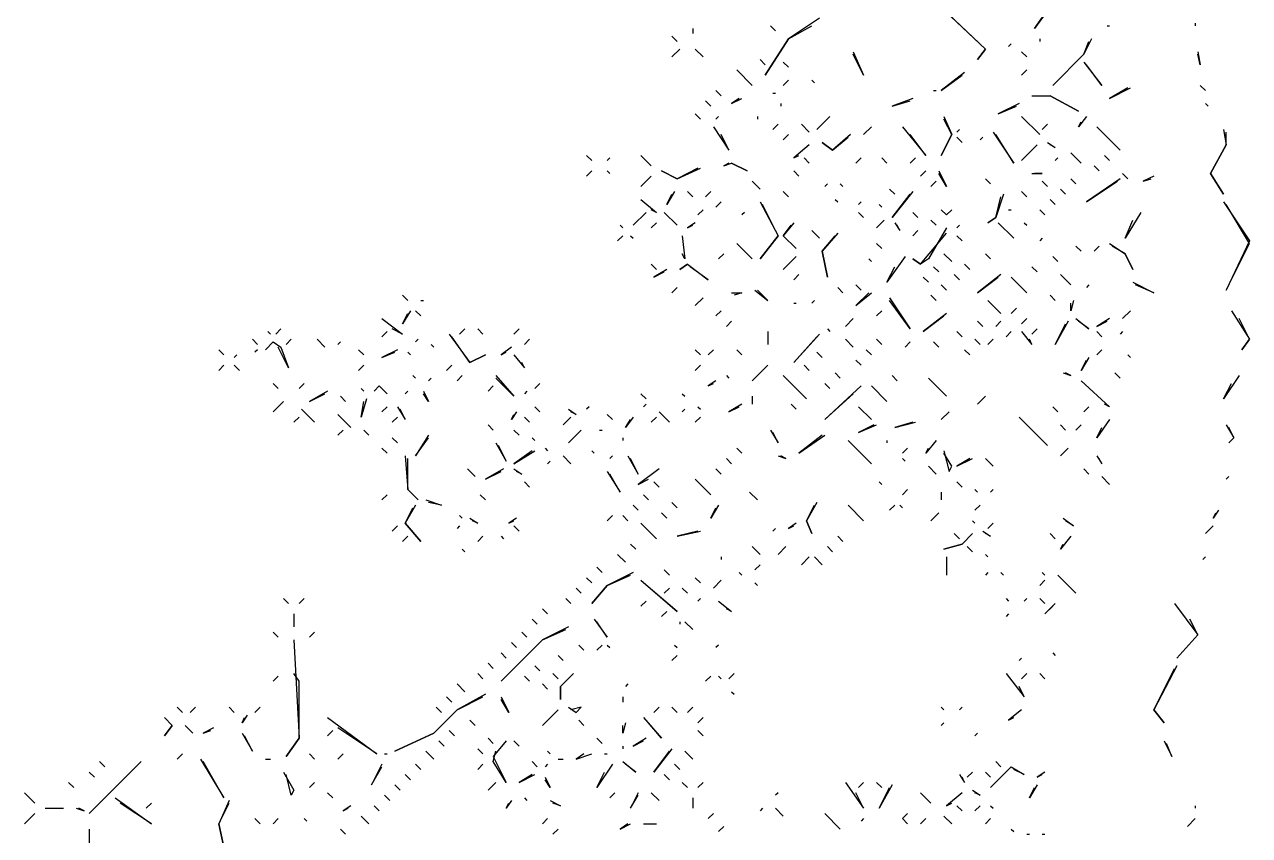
# Model space of a CAD drawing. Extents: x 1 to 2775, y -31 to 2075.
# Drawn here: x 1617.3 to 1696.2, y 776.4 to 828.6 of the extents above; entities that cross this region are included whole.
import ezdxf

# ---------------------------------------------------------------- set-up
doc = ezdxf.new("R2010")
doc.units = 0
doc.layers.add('LINEWORK', color=4, linetype='CONTINUOUS')

msp = doc.modelspace()

# ---------------------------------------------------------------- linework, layer by layer
at = {"layer": 'LINEWORK'}
for points in [[(1675.8333, 830.1667), (1679.1667, 827), (1678.6667, 826.3333), (1679.1667, 827), (1676, 830)], [(1683.6667, 830.1667), (1682.3333, 828.3333), (1683.5, 830)], [(1668.5, 829), (1666.5, 827.6667), (1665, 825.3333), (1666.5, 827.6667), (1668, 828.5)], [(1692.6667, 828.6667), (1692.6667, 828.5)], [(1659, 827.8333), (1659.3333, 827.5)], [(1660.3333, 828.3333), (1660.3333, 828)], [(1665.3333, 828.5), (1665.6667, 828.1667)], [(1687, 828.5), (1687.1667, 828.5)], [(1659.5, 827), (1659, 826.5)], [(1660.5, 827), (1661, 826.5)], [(1680.8333, 827.3333), (1680.6667, 827.1667)], [(1682.6667, 827.6667), (1682.6667, 827.5)], [(1686, 827.6667), (1685.5, 826.6667), (1683.5, 824.6667), (1685.5, 826.6667), (1685.8333, 827.5)], [(1664.6667, 826.3333), (1665, 826)], [(1670.6667, 826.8333), (1671.3333, 825.3333), (1670.6667, 826.6667)], [(1681.5, 826.8333), (1681.8333, 826.5)], [(1692.8333, 826.8333), (1693, 826), (1692.8333, 826.6667)], [(1663.1667, 825.6667), (1664.1667, 824.6667)], [(1666.1667, 826.1667), (1666.5, 825.8333)], [(1677.8333, 825.5), (1676.3333, 824.3333), (1677.6667, 825.3333)], [(1681.8333, 825.6667), (1681.5, 825.3333)], [(1685.5, 826.1667), (1686.6667, 824.6667), (1685.6667, 826)], [(1666.5, 825), (1666.1667, 824.6667)], [(1668, 825), (1668.1667, 824.8333)], [(1693, 824.6667), (1693.3333, 824.3333)], [(1661.8333, 824.3333), (1662.1667, 824)], [(1663.3333, 823.8333), (1662.8333, 823.5), (1663.5, 823.8333)], [(1665.5, 824.1667), (1665.6667, 824.1667)], [(1674.5, 823.8333), (1673.1667, 823.3333), (1674.3333, 823.6667)], [(1675.8333, 824.3333), (1676, 824.3333)], [(1682.1667, 824), (1683.3333, 824), (1685.1667, 823), (1683.3333, 824)], [(1688.3333, 824.5), (1687.1667, 823.8333), (1688.5, 824.5)], [(1661.1667, 823.6667), (1661.5, 823.3333)], [(1666, 823.5), (1666, 823.3333)], [(1681.3333, 823.5), (1680, 822.8333), (1681.1667, 823.3333)], [(1693.3333, 823.5), (1693.5, 823.3333)], [(1660.5, 822.8333), (1660.8333, 822.5)], [(1662, 822.6667), (1661.8333, 822.5)], [(1664.5, 822.6667), (1664.5, 822.5)], [(1669.1667, 822.6667), (1668.3333, 821.8333)], [(1676.5, 822.6667), (1677, 821.5), (1676.3333, 820.1667), (1677, 821.5), (1676.5, 822.5)], [(1681.5, 822.6667), (1682.6667, 821.5)], [(1685.6667, 822.6667), (1685.1667, 822), (1685.3333, 822.3333)], [(1661.6667, 822), (1662.6667, 820.5), (1662.1667, 821.5)], [(1665.8333, 822.1667), (1665.5, 821.8333)], [(1666.5, 821.5), (1666.1667, 821.1667)], [(1667.3333, 822.1667), (1667.8333, 821.6667)], [(1670.5, 821.5), (1669.3333, 820.5), (1668.6667, 821), (1669.3333, 820.5), (1670.3333, 821.3333)], [(1671.8333, 822), (1671.3333, 821.5)], [(1673.8333, 822), (1675.3333, 820.1667), (1674.3333, 821.5)], [(1677.5, 821.8333), (1677.3333, 821.6667)], [(1679.6667, 821.6667), (1681, 819.6667), (1679.8333, 821.5)], [(1683.1667, 822.1667), (1682.8333, 821.8333)], [(1686.3333, 822), (1687.8333, 820.5)], [(1694.5, 821.8333), (1694.6667, 820.8333), (1693.6667, 819), (1694.5, 817.6667), (1693.6667, 819), (1694.6667, 820.8333), (1694.6667, 821.6667)], [(1667.8333, 820.8333), (1666.8333, 820), (1667.1667, 820.1667)], [(1677.3333, 821.3333), (1677.6667, 821)], [(1679, 821.3333), (1678.8333, 821.1667)], [(1682.5, 820.8333), (1681.5, 819.8333)], [(1683.1667, 821), (1683.6667, 820.6667), (1683.3333, 820.8333)], [(1653.5, 820.1667), (1653.8333, 819.8333)], [(1655, 820), (1654.8333, 819.8333)], [(1657, 820.1667), (1657.6667, 819.5)], [(1667.5, 820), (1667.8333, 819.6667)], [(1671.1667, 820), (1670.8333, 819.6667)], [(1672.5, 820), (1672.8333, 819.6667)], [(1674.6667, 820), (1674.3333, 819.6667)], [(1683.8333, 820), (1683.6667, 819.8333)], [(1684.6667, 820.3333), (1685.3333, 819.6667)], [(1686.8333, 820.1667), (1687.1667, 819.8333)], [(1653.8333, 819.1667), (1653.5, 818.8333)], [(1654.8333, 819.1667), (1655, 819)], [(1660.6667, 819.3333), (1659.3333, 818.6667), (1658.3333, 819.1667), (1659.3333, 818.6667), (1660.8333, 819.3333)], [(1662.6667, 819.6667), (1662.3333, 819.5), (1662.8333, 819.6667), (1663.8333, 819.1667), (1662.8333, 819.6667)], [(1666.8333, 819.1667), (1667.1667, 818.8333)], [(1675.3333, 819.1667), (1675, 818.8333)], [(1676.1667, 819.1667), (1676.6667, 818.1667), (1676.1667, 819)], [(1686.1667, 819.5), (1686.5, 819.1667)], [(1657.6667, 818.8333), (1657, 818.1667)], [(1664.1667, 818.5), (1664.6667, 818)], [(1669, 818.3333), (1668.8333, 818.1667)], [(1669.8333, 818.3333), (1670, 818.1667)], [(1676, 818.5), (1675.6667, 818.1667)], [(1679.1667, 818.6667), (1679.5, 818.3333)], [(1682.1667, 819), (1682.8333, 819), (1682.3333, 819)], [(1682.8333, 818.5), (1683.1667, 818.1667)], [(1684.6667, 818.6667), (1685, 818.3333)], [(1687.8333, 818.6667), (1685.6667, 817.1667), (1687.6667, 818.5)], [(1688, 819), (1688.3333, 818.6667)], [(1690, 818.8333), (1689.3333, 818.5), (1689.8333, 818.6667)], [(1659.1667, 817.8333), (1658.6667, 817), (1659, 817.6667)], [(1660, 817.8333), (1660.3333, 817.5)], [(1661.5, 817.8333), (1661.1667, 817.5)], [(1666.1667, 817.8333), (1666.5, 817.5)], [(1673, 818), (1673.3333, 817.6667)], [(1674.5, 817.8333), (1673.1667, 816.1667), (1674.3333, 817.6667)], [(1680.3333, 817.6667), (1679.8333, 816.1667), (1679.3333, 815.8333), (1679.8333, 816.1667), (1680.1667, 817.5)], [(1681.5, 817.8333), (1681.8333, 817.5)], [(1684, 818), (1684.3333, 817.6667)], [(1657, 817.3333), (1658, 816.5), (1657.6667, 816.6667)], [(1662.1667, 817.1667), (1661.8333, 816.8333)], [(1664.6667, 817.1667), (1665.8333, 815), (1664.6667, 813.5), (1665.8333, 815), (1664.8333, 817)], [(1669.5, 817.3333), (1669.6667, 817.1667)], [(1671.1667, 817.1667), (1671, 817)], [(1672.3333, 817), (1672.5, 816.8333)], [(1683.3333, 817.3333), (1683.6667, 817)], [(1694.5, 817.1667), (1696.1667, 814.6667), (1694.6667, 811.5), (1696.1667, 814.5), (1694.6667, 817)], [(1657.3333, 816.5), (1656.5, 815.6667)], [(1658.5, 816.5), (1659.3333, 815.6667)], [(1661, 816.6667), (1660.6667, 816.3333)], [(1663.6667, 816.5), (1663.5, 816.3333)], [(1671, 816.5), (1671.3333, 816.1667)], [(1672.6667, 816), (1672.1667, 815.5)], [(1674.5, 816.5), (1674.8333, 816.1667)], [(1675.6667, 816), (1676, 815.6667)], [(1676.3333, 816.6667), (1676.6667, 816.3333), (1677, 816.6667), (1676.6667, 816.3333)], [(1680.6667, 816.6667), (1680.8333, 816.6667)], [(1682.6667, 816.6667), (1683, 816.3333)], [(1689.1667, 816.5), (1688.1667, 814.8333), (1688.6667, 816)], [(1655.6667, 815.6667), (1655.8333, 815.5)], [(1658, 815.8333), (1657.6667, 815.5)], [(1660.5, 815.8333), (1660, 815.5), (1660.3333, 815.6667)], [(1666.8333, 815.8333), (1666.1667, 815), (1667, 814.1667), (1666.1667, 815), (1666.6667, 815.6667)], [(1668, 815.3333), (1668.5, 814.8333)], [(1669.6667, 815.1667), (1668.6667, 814), (1669, 812.3333), (1668.6667, 814), (1669.5, 815)], [(1673.3333, 815.8333), (1673.6667, 815.3333), (1673.5, 815.6667)], [(1676.6667, 815.5), (1675.5, 813.5), (1675, 813.1667), (1674.5, 813.5), (1675, 813.1667), (1676.6667, 815.1667)], [(1674.8333, 815.3333), (1674.5, 815)], [(1677.5, 815.6667), (1677.3333, 815.5)], [(1680, 815.8333), (1681, 814.8333)], [(1681.6667, 815.8333), (1681.8333, 815.6667)], [(1655.8333, 815), (1655.5, 814.6667)], [(1656.3333, 815), (1656.5, 814.8333)], [(1659.6667, 815), (1659.8333, 813.5), (1659.6667, 813.8333)], [(1663.1667, 814.5), (1664.1667, 813.5)], [(1672.1667, 814.5), (1672.5, 814.1667)], [(1677.3333, 815), (1677.6667, 814.6667)], [(1682.8333, 814.8333), (1682.6667, 814.6667)], [(1687.1667, 814.5), (1688.1667, 813.8333), (1688.6667, 812.8333), (1688.1667, 813.8333), (1687.3333, 814.3333)], [(1662.3333, 813.8333), (1662, 813.5)], [(1667, 813.6667), (1666.1667, 812.8333)], [(1674, 813.6667), (1672.8333, 812), (1673.3333, 813)], [(1676.5, 813.8333), (1677, 813.3333)], [(1679.1667, 813.8333), (1679.5, 813.5)], [(1683.5, 813.6667), (1683.8333, 813.3333)], [(1685, 814.3333), (1685.3333, 814)], [(1686.5, 814.3333), (1686.1667, 814)], [(1657.6667, 813.1667), (1658, 812.8333)], [(1658.6667, 812.8333), (1657.8333, 812.3333), (1658.5, 812.6667)], [(1660, 813.1667), (1659.5, 812.8333), (1660, 813.1667), (1661.3333, 812.1667), (1660.1667, 813)], [(1671.6667, 813.5), (1671.8333, 813.3333)], [(1675.8333, 813), (1676.1667, 812.6667)], [(1677.8333, 813.1667), (1678.1667, 812.8333)], [(1682.1667, 813), (1682.5, 812.6667)], [(1667.1667, 812.5), (1666.8333, 812.1667)], [(1675.1667, 812.3333), (1675.5, 812)], [(1677.1667, 812.5), (1677.5, 812.1667)], [(1680.1667, 812.5), (1678.6667, 811.3333), (1680, 812.3333)], [(1680.8333, 812.3333), (1681.8333, 811.3333)], [(1684, 812.5), (1684.6667, 811.8333)], [(1688.6667, 812), (1690, 811.3333), (1688.8333, 811.8333)], [(1659.3333, 811.6667), (1659, 811.3333)], [(1662.8333, 811.3333), (1663.5, 811.3333), (1663, 811.1667)], [(1664.3333, 811.5), (1665.1667, 810.8333), (1664.5, 811.5)], [(1669.6667, 811.6667), (1670, 811.3333)], [(1670.8333, 811.8333), (1671.1667, 811.5)], [(1671.6667, 811.3333), (1670.8333, 810.5), (1671.8333, 811.3333)], [(1676.3333, 811.8333), (1676.6667, 811.5)], [(1685.8333, 811.8333), (1685.6667, 811.6667)], [(1641.6667, 811.1667), (1642, 810.8333)], [(1642.8333, 810.8333), (1643, 810.8333)], [(1661, 811), (1660.5, 810.5)], [(1666.8333, 810.6667), (1667, 810.6667)], [(1668.1667, 810.8333), (1668, 810.6667)], [(1673, 811), (1674.3333, 809), (1673, 810.8333)], [(1675.6667, 811.1667), (1676, 810.8333)], [(1679.3333, 810.8333), (1680.1667, 810)], [(1683.3333, 811.1667), (1683.6667, 810.8333)], [(1684.8333, 810.8333), (1684.6667, 810.1667), (1684.6667, 810.6667)], [(1640.3333, 809.6667), (1641.6667, 808.6667), (1641, 809)], [(1642.1667, 810.1667), (1641.6667, 809.3333), (1642, 810)], [(1642.5, 810.1667), (1642.8333, 809.8333)], [(1662.1667, 810.1667), (1661.8333, 809.8333)], [(1670.6667, 809.6667), (1670.1667, 809.1667)], [(1672.5, 810.1667), (1672.1667, 809.8333)], [(1676.6667, 810), (1675.1667, 808.8333), (1676.5, 809.8333)], [(1681.1667, 810.3333), (1680.8333, 810)], [(1681.8333, 809.6667), (1681.5, 809.3333)], [(1685, 809.6667), (1685.8333, 809), (1685.1667, 809.5)], [(1687.1667, 809.6667), (1686.3333, 809.1667), (1687, 809.5)], [(1688.5, 810.1667), (1688, 809.6667)], [(1695, 810.1667), (1696.1667, 808.3333), (1695.6667, 807.6667), (1696.1667, 808.3333), (1695.5, 809.6667)], [(1633, 808.8333), (1633.1667, 808.6667)], [(1633.8333, 809), (1633.5, 808.6667)], [(1640.6667, 808.8333), (1640.3333, 808.5)], [(1645.6667, 809), (1645.3333, 808.6667)], [(1646.5, 809), (1646.8333, 808.6667)], [(1649.1667, 809), (1648.8333, 808.6667)], [(1662.8333, 809.5), (1662.5, 809.1667)], [(1665.1667, 808.8333), (1665.1667, 808)], [(1669, 809), (1669.1667, 808.8333)], [(1677.3333, 808.8333), (1677.6667, 808.5)], [(1678.6667, 809.5), (1679, 809.1667)], [(1680.1667, 809.5), (1679.8333, 809.1667)], [(1680.8333, 808.8333), (1680.5, 808.5)], [(1681.5, 808.8333), (1682.1667, 808), (1682, 808.3333)], [(1682.5, 809), (1682.1667, 808.6667)], [(1684.5, 809.5), (1683.6667, 808), (1684.3333, 809.3333)], [(1686.3333, 808.8333), (1686.6667, 808.5)], [(1688, 808.8333), (1687.8333, 808.6667)], [(1632, 808.3333), (1632.3333, 808)], [(1633.3333, 808.1667), (1632.8333, 807.6667), (1633.3333, 808.1667), (1633.8333, 807.8333), (1634.3333, 806.5), (1633.6667, 807.8333)], [(1634.5, 808.3333), (1634.1667, 808)], [(1636.1667, 808.3333), (1636.6667, 807.8333)], [(1637.6667, 808.1667), (1637.5, 808)], [(1642.6667, 808.3333), (1642.5, 808.1667)], [(1644.6667, 808.6667), (1646, 806.8333), (1647, 807.3333), (1646, 806.8333), (1644.8333, 808.5)], [(1649.8333, 808.3333), (1649.5, 808)], [(1668.5, 808.6667), (1666.8333, 806.8333), (1668.3333, 808.5)], [(1670.1667, 808.3333), (1670.6667, 807.8333)], [(1672.1667, 808.3333), (1672.5, 808)], [(1674.3333, 808.1667), (1674, 807.8333)], [(1675.8333, 808.1667), (1676.1667, 807.8333)], [(1678.5, 808.3333), (1678.8333, 808)], [(1679.6667, 808.3333), (1679.3333, 808)], [(1629.8333, 807.6667), (1630.1667, 807.3333)], [(1631, 807.3333), (1630.8333, 807.1667)], [(1632.3333, 807.6667), (1632.1667, 807.5)], [(1638.8333, 807.6667), (1639.1667, 807.3333)], [(1641.3333, 807.6667), (1640.3333, 807.1667), (1641.1667, 807.5)], [(1642, 807.5), (1642.1667, 807.3333)], [(1643.5, 808), (1643.6667, 807.8333)], [(1648.6667, 807.8333), (1648, 807.3333), (1648.3333, 807.5)], [(1648.8333, 807.3333), (1649.5, 806.5), (1649.3333, 806.8333)], [(1660.5, 807.6667), (1660.8333, 807.3333)], [(1661.6667, 807.6667), (1661.3333, 807.3333)], [(1663.1667, 807.6667), (1663.5, 807.3333)], [(1668.3333, 807.5), (1668.6667, 807.1667)], [(1671.5, 807.6667), (1671.8333, 807.3333)], [(1677.8333, 807.6667), (1678.1667, 807.3333)], [(1686.6667, 807.6667), (1686.3333, 807.3333)], [(1688.3333, 807.3333), (1688.5, 807.1667)], [(1630.1667, 806.6667), (1629.8333, 806.3333)], [(1630.8333, 806.6667), (1631.1667, 806.3333)], [(1639.1667, 806.6667), (1638.8333, 806.3333)], [(1644.8333, 806.6667), (1644.5, 806.3333)], [(1660.8333, 806.6667), (1660.5, 806.3333)], [(1665.1667, 806.6667), (1664.1667, 805.6667)], [(1667.5, 806.6667), (1667.8333, 806.3333)], [(1670.8333, 807), (1671.1667, 806.6667)], [(1685.8333, 807.1667), (1685.3333, 806.3333), (1685.6667, 807)], [(1642.3333, 806), (1642.5, 805.8333)], [(1643.5, 805.8333), (1643.3333, 805.6667)], [(1645.5, 806), (1645.1667, 805.6667)], [(1647.6667, 806), (1648.8333, 804.6667), (1647.6667, 805.8333)], [(1662.5, 806), (1662.6667, 805.8333)], [(1666.1667, 806), (1667.6667, 804.5)], [(1669.5, 806.1667), (1669.8333, 805.8333)], [(1673.1667, 806), (1673.5, 805.6667)], [(1675.5, 805.8333), (1676.6667, 804.6667)], [(1684.1667, 806.1667), (1684.6667, 806), (1684.3333, 806.1667)], [(1687.5, 806.1667), (1687.8333, 805.8333)], [(1695.5, 806), (1694.5, 804.5), (1695, 805.5)], [(1633.3333, 805.5), (1633.6667, 805.1667)], [(1635.3333, 805.5), (1635, 805.1667)], [(1636.8333, 805), (1635.6667, 804.3333), (1636.6667, 804.8333)], [(1639, 805.1667), (1639.1667, 805)], [(1640.1667, 805.3333), (1639.8333, 805), (1640.1667, 805.3333), (1640.6667, 804.8333)], [(1642, 805), (1641.8333, 804.8333)], [(1643, 805), (1643.3333, 804.3333), (1643, 804.8333)], [(1647.5, 805.3333), (1647.1667, 805)], [(1649.6667, 805), (1649.5, 804.8333)], [(1650.5, 805.5), (1650.1667, 805.1667)], [(1661.8333, 805.6667), (1661.3333, 805.3333), (1661.6667, 805.5)], [(1668.8333, 805.5), (1669.1667, 805.1667)], [(1671.1667, 805.3333), (1668.8333, 803.1667), (1670.6667, 804.8333)], [(1671.8333, 805.3333), (1672.8333, 804.3333)], [(1685.3333, 805.6667), (1687.1667, 804), (1686.8333, 804.1667)], [(1634, 804.3333), (1633.3333, 803.6667)], [(1637.6667, 804.6667), (1638, 804.3333)], [(1639.3333, 804.5), (1639, 803.3333), (1639.1667, 804.3333)], [(1657, 804.8333), (1657.3333, 804.5)], [(1657.3333, 804.1667), (1657.1667, 804)], [(1659.6667, 804.8333), (1659.8333, 804.6667)], [(1663.5, 804.1667), (1662.6667, 803.6667), (1663.3333, 804)], [(1664.1667, 804.6667), (1664.1667, 804.1667)], [(1666.6667, 804.1667), (1667, 803.8333)], [(1679.1667, 804.6667), (1678.6667, 804.1667)], [(1635, 803.3333), (1634.6667, 803)], [(1635.1667, 803.8333), (1636, 803)], [(1637.5, 803.5), (1638.3333, 802.6667)], [(1640.6667, 804), (1640.3333, 803.6667)], [(1641.3333, 803.3333), (1641, 803)], [(1641.3333, 804), (1641.8333, 803.1667), (1641.5, 803.8333)], [(1649, 803.6667), (1648.6667, 803.1667), (1648.8333, 803.5)], [(1649.5, 803.3333), (1649.8333, 803)], [(1650.1667, 804), (1650.5, 803.6667)], [(1652.5, 803.3333), (1652, 802.8333)], [(1652.3333, 803.8333), (1652.8333, 803.5), (1652.5, 803.6667)], [(1653.6667, 804), (1653.5, 803.8333)], [(1654.8333, 803.5), (1655.1667, 803.1667)], [(1656.5, 803.3333), (1656, 802.6667), (1656.3333, 803.1667)], [(1658, 803.3333), (1657.6667, 803)], [(1658.1667, 803.6667), (1658.8333, 803)], [(1659.8333, 803.8333), (1659.6667, 803.6667)], [(1660.8333, 803.3333), (1660.5, 803)], [(1660.6667, 804), (1660.8333, 803.8333)], [(1671, 804), (1671.8333, 803.1667)], [(1676.8333, 803.6667), (1676.3333, 803.1667)], [(1681.3333, 803.3333), (1683.1667, 801.5)], [(1683.5, 804), (1683.8333, 803.6667)], [(1685.8333, 804), (1685.5, 803.6667)], [(1647.1667, 802.8333), (1647.5, 802.5)], [(1672, 802.8333), (1671, 802.3333), (1672.1667, 802.8333)], [(1674.5, 803), (1673.3333, 802.6667), (1674.6667, 803)], [(1684, 802.8333), (1684.3333, 802.5)], [(1685.3333, 802.8333), (1685, 802.5)], [(1687.1667, 803.1667), (1686.3333, 802), (1686.6667, 802.6667)], [(1694.6667, 802.8333), (1695.1667, 802), (1694.8333, 801.6667), (1695.1667, 802), (1694.8333, 802.6667)], [(1637.8333, 802.5), (1637.5, 802.1667)], [(1639.1667, 802.5), (1639.5, 802.1667)], [(1641, 802), (1641.3333, 801.6667)], [(1643.3333, 802.1667), (1642.5, 800.8333), (1643.3333, 802)], [(1648.8333, 802.5), (1649.1667, 802.1667)], [(1650, 802), (1650.1667, 801.8333)], [(1653.1667, 802.5), (1652.3333, 801.6667)], [(1654.3333, 802.5), (1654.5, 802.5)], [(1655.8333, 802), (1655.8333, 801.8333)], [(1665.3333, 802.5), (1665.8333, 801.6667), (1665.5, 802.3333)], [(1668.6667, 802.1667), (1667.1667, 801), (1668.8333, 802.1667)], [(1670.3333, 801.8333), (1671.8333, 800.3333)], [(1672.8333, 801.8333), (1672.8333, 801.6667)], [(1676, 801.8333), (1675.3333, 801), (1675.5, 801.3333)], [(1640.3333, 801.3333), (1640.6667, 801)], [(1647.6667, 801.6667), (1648.3333, 800.5), (1647.8333, 801.5)], [(1650, 801.1667), (1648.8333, 800.3333), (1650.1667, 801.1667)], [(1650.8333, 801.3333), (1651, 801.1667)], [(1653.8333, 801.1667), (1654, 801)], [(1663.1667, 801.3333), (1663.5, 801)], [(1674.1667, 801.3333), (1673.8333, 801)], [(1676.5, 801.1667), (1676.8333, 799.8333), (1677, 800.1667), (1676.5, 801)], [(1684.5, 801.3333), (1684, 800.8333)], [(1641.8333, 800.8333), (1642, 798.6667), (1642.6667, 798), (1642, 798.6667), (1642, 800.6667)], [(1651.1667, 800.5), (1651, 800.3333)], [(1652, 800.8333), (1652.5, 800.3333)], [(1655.1667, 800.8333), (1655, 800.6667)], [(1656.1667, 800.8333), (1656.8333, 799.6667), (1656.3333, 800.6667)], [(1662.5, 800.6667), (1662.8333, 800.3333)], [(1665.8333, 800.8333), (1666.3333, 800.6667), (1666, 800.8333)], [(1673.8333, 800.6667), (1674, 800.5)], [(1675.5, 800.1667), (1676, 799.6667)], [(1678.1667, 800.6667), (1677.3333, 800.1667), (1678.3333, 800.6667)], [(1679.1667, 800.6667), (1679.6667, 800.1667)], [(1686.3333, 800.8333), (1686.6667, 800.3333), (1686.5, 800.6667)], [(1645.8333, 800), (1646.3333, 799.5)], [(1648.1667, 800), (1647, 799.3333), (1648, 799.8333)], [(1648.8333, 800), (1649.3333, 799.6667), (1649, 799.8333)], [(1654.8333, 799.8333), (1655.6667, 798.5), (1655, 799.6667)], [(1658.1667, 800), (1656.8333, 799), (1657.5, 799.3333)], [(1661.8333, 800), (1662.1667, 799.6667)], [(1685.5, 800), (1685.8333, 799.6667)], [(1686.6667, 799.5), (1687.1667, 799)], [(1694.8333, 799.5), (1694.6667, 799.3333)], [(1649.5, 799.1667), (1649.8333, 798.8333)], [(1657.8333, 799.1667), (1658.1667, 798.8333)], [(1660.5, 799.3333), (1661.5, 798.3333)], [(1672.3333, 799.1667), (1672.5, 799)], [(1674.1667, 798.6667), (1673.8333, 798.3333)], [(1677.3333, 799.1667), (1677.6667, 798.8333)], [(1678.5, 798.6667), (1678.6667, 798.5)], [(1679.6667, 798.6667), (1679.5, 798.5)], [(1640.6667, 798.3333), (1640.3333, 798)], [(1643.1667, 798), (1644.1667, 797.6667), (1643.3333, 797.8333)], [(1646.6667, 798.3333), (1647, 798)], [(1657.1667, 798.3333), (1657.5, 798)], [(1659, 797.8333), (1659.3333, 797.5)], [(1664, 798.5), (1664.5, 798)], [(1668.3333, 797.8333), (1667.6667, 796.6667), (1668, 795.8333), (1667.6667, 796.6667), (1668.1667, 797.6667)], [(1676.3333, 798.5), (1676.3333, 798)], [(1642.5, 797.6667), (1641.8333, 796.5), (1642.8333, 795.3333), (1641.8333, 796.5), (1642.3333, 797.5)], [(1656.5, 797.6667), (1656.8333, 797.3333)], [(1658.3333, 797.1667), (1658.6667, 796.8333)], [(1662, 797.6667), (1661.5, 796.8333), (1661.8333, 797.5)], [(1670.3333, 797.6667), (1671.3333, 796.6667)], [(1673.3333, 797.6667), (1673, 797.3333)], [(1673.6667, 797.6667), (1673.8333, 797.5)], [(1676.1667, 797.1667), (1675.6667, 796.6667)], [(1678.8333, 797.6667), (1678.5, 797.3333)], [(1694.1667, 797.3333), (1693.8333, 796.8333), (1694, 797.1667)], [(1641.3333, 796.3333), (1641, 796)], [(1645.3333, 796.3333), (1645.1667, 796.1667)], [(1645.3333, 797), (1645.5, 796.8333)], [(1646, 796.8333), (1646.5, 796.5), (1646.1667, 796.6667)], [(1649, 796.8333), (1648.5, 796.5), (1648.8333, 796.6667)], [(1648.8333, 796.3333), (1649.1667, 796)], [(1655.1667, 797), (1654.8333, 796.6667)], [(1655.8333, 797), (1656.1667, 796.6667)], [(1657, 796.5), (1658, 795.5)], [(1667, 796.5), (1666.5, 796.1667), (1666.8333, 796.3333)], [(1678.3333, 796.6667), (1678.5, 796.5)], [(1679.6667, 796.5), (1679.3333, 796.1667)], [(1684.1667, 796.8333), (1684.8333, 796.3333), (1684.3333, 796.6667)], [(1693.8333, 796.3333), (1693.3333, 795.8333)], [(1642, 795.6667), (1641.6667, 795.3333)], [(1646.8333, 795.6667), (1646.5, 795.3333)], [(1648, 795.6667), (1648.1667, 795.5)], [(1660.6667, 796), (1659.3333, 795.6667), (1660.8333, 796)], [(1665.6667, 796.1667), (1665.5, 796)], [(1669.6667, 795.6667), (1670, 795.3333)], [(1678.3333, 795.8333), (1677.6667, 795.1667), (1676.5, 794.8333), (1677.6667, 795.1667)], [(1677.1667, 795.8333), (1677.5, 795.5)], [(1679, 796), (1679.5, 795.6667), (1679.1667, 795.8333)], [(1683.3333, 795.8333), (1683.6667, 795.5)], [(1684.6667, 795.6667), (1684, 794.8333), (1684.1667, 795.1667)], [(1645.5, 794.8333), (1645.6667, 794.6667)], [(1656.3333, 795.1667), (1656.6667, 794.8333)], [(1664.1667, 795), (1664.6667, 794.5)], [(1666.3333, 795), (1665.8333, 794.5)], [(1669, 795), (1669.3333, 794.6667)], [(1678, 795), (1678.3333, 794.6667)], [(1655.5, 794.5), (1656, 794)], [(1662.1667, 794.3333), (1662.1667, 794.1667)], [(1667.8333, 794.3333), (1667.3333, 793.8333)], [(1668.1667, 794.3333), (1668.6667, 793.8333)], [(1676.6667, 794.3333), (1676.6667, 793.1667)], [(1679.1667, 794.5), (1679.3333, 794.3333)], [(1693.3333, 794.3333), (1693.1667, 794.1667)], [(1656.5, 793.3333), (1654.8333, 792.5), (1653.8333, 791.3333), (1654.8333, 792.5), (1656.3333, 793.1667)], [(1654.1667, 793.6667), (1654.5, 793.3333)], [(1658.5, 793.5), (1658.8333, 793.1667)], [(1663.3333, 793.3333), (1663.5, 793.1667)], [(1664.6667, 793.8333), (1664.3333, 793.5)], [(1679.3333, 793.3333), (1679.1667, 793.1667)], [(1680.1667, 793.3333), (1680.3333, 793.1667)], [(1682.8333, 793.3333), (1683, 793.1667)], [(1683.8333, 793.1667), (1685, 792)], [(1652.8333, 792.3333), (1653.1667, 792)], [(1653.5, 793), (1653.8333, 792.6667)], [(1657, 792.8333), (1659.3333, 790.8333), (1657.1667, 792.6667)], [(1658.8333, 792.3333), (1658.5, 792)], [(1659.6667, 792.3333), (1660, 792)], [(1660.5, 793), (1660.8333, 792.6667)], [(1662.1667, 792.8333), (1661.6667, 792.3333)], [(1664.3333, 792.6667), (1664.5, 792.5)], [(1683, 792.8333), (1682.6667, 792.5)], [(1634, 791.6667), (1634.3333, 791.3333)], [(1635.3333, 791.6667), (1635, 791.3333)], [(1652.1667, 791.6667), (1652.5, 791.3333)], [(1657.3333, 791.5), (1657, 791.1667)], [(1660.8333, 791.6667), (1660.6667, 791.5)], [(1662, 791.5), (1662.8333, 790.8333), (1662.5, 791)], [(1680.5, 791.6667), (1680.6667, 791.5)], [(1681.8333, 791.6667), (1681.6667, 791.5)], [(1682.6667, 791.6667), (1683, 791.3333)], [(1650.6667, 791), (1651, 790.6667)], [(1658.6667, 790.8333), (1658.3333, 790.5)], [(1683.6667, 791.3333), (1683, 790.6667), (1683.5, 791.1667)], [(1691.3333, 791.3333), (1692.8333, 789.3333), (1691.5, 787.8333), (1692.8333, 789.3333), (1692.3333, 790.3333)], [(1634.6667, 790.6667), (1634.6667, 789.8333)], [(1650, 790.3333), (1650.3333, 790)], [(1654, 790.3333), (1654.8333, 789.1667), (1654.1667, 790.1667)], [(1659.5, 790.1667), (1659.5, 790)], [(1659.8333, 790.1667), (1660.3333, 789.6667)], [(1680.6667, 790.6667), (1680.5, 790.5)], [(1633.3333, 789.5), (1633.6667, 789.1667)], [(1636, 789.5), (1635.6667, 789.1667)], [(1652.3333, 789.8333), (1650.6667, 789), (1648, 786.3333), (1650.6667, 789), (1652.1667, 789.6667)], [(1649.3333, 789.5), (1649.6667, 789.1667)], [(1634.6667, 789), (1635, 782.6667), (1634.1667, 781.5), (1635, 782.6667), (1635, 786.3333), (1634.6667, 786.8333)], [(1648.6667, 788.8333), (1649, 788.5)], [(1653, 788.6667), (1653.3333, 788.3333)], [(1654.5, 788.6667), (1654.1667, 788.3333)], [(1654.8333, 788.6667), (1655, 788.5)], [(1659.1667, 788.6667), (1659.3333, 788.5)], [(1662, 788.6667), (1661.8333, 788.5)], [(1648, 788.1667), (1648.3333, 787.8333)], [(1651.6667, 788), (1652, 787.6667)], [(1659.3333, 788), (1659, 787.6667)], [(1681.5, 787.8333), (1681.3333, 787.6667)], [(1683.5, 788.1667), (1683.6667, 788)], [(1646.5, 786.8333), (1646.8333, 786.5)], [(1647.1667, 787.5), (1647.5, 787.1667)], [(1650.1667, 787.3333), (1650.5, 787)], [(1651.3333, 786.8333), (1651.6667, 786.5)], [(1652.6667, 786.8333), (1651.8333, 786), (1651.8333, 785.1667), (1651.8333, 786)], [(1663, 786.8333), (1662.6667, 786.5)], [(1680.5, 786.8333), (1681.6667, 785.3333), (1681.3333, 786)], [(1681.8333, 786.8333), (1681.5, 786.5)], [(1682.6667, 786.8333), (1683, 786.5)], [(1691.5, 787.3333), (1690, 784.5), (1690.6667, 783.6667), (1690, 784.5), (1691.3333, 787.1667)], [(1633.6667, 786.6667), (1633.3333, 786.3333)], [(1645.1667, 786.1667), (1645.6667, 785.6667)], [(1649.5, 786.6667), (1649.8333, 786.3333)], [(1650.6667, 786.1667), (1651, 785.8333)], [(1656.1667, 786.1667), (1656, 786)], [(1661.5, 786.6667), (1661.1667, 786.3333)], [(1662, 786.6667), (1662.1667, 786.5)], [(1647, 785.5), (1645.1667, 784.5), (1643.6667, 783), (1641.1667, 781.8333), (1643.6667, 783), (1645.1667, 784.5), (1646.8333, 785.3333)], [(1644.5, 785.3333), (1644.8333, 785)], [(1648, 785.3333), (1648.5, 784.3333), (1648, 785.1667)], [(1655.8333, 785.3333), (1655.8333, 785)], [(1662.8333, 785.6667), (1663, 785.5)], [(1627.1667, 784.6667), (1627.5, 784.3333)], [(1628.3333, 784.6667), (1628, 784.3333)], [(1630.5, 784.6667), (1630.8333, 784.3333)], [(1632.5, 784.6667), (1632.1667, 784.3333)], [(1643.8333, 784.6667), (1644.1667, 784.3333)], [(1651.6667, 784.5), (1650.6667, 783.5)], [(1652.3333, 784.6667), (1652.8333, 784.3333), (1653.1667, 784.6667), (1652.5, 784.5)], [(1658.1667, 784.6667), (1657.8333, 784.3333)], [(1659, 784.6667), (1659.3333, 784.3333)], [(1660.3333, 784.6667), (1660, 784.3333)], [(1676.3333, 784.6667), (1676.5, 784.5)], [(1677.6667, 784.6667), (1677.5, 784.5)], [(1681.5, 784.5), (1680.6667, 783.8333), (1681, 784)], [(1626.3333, 784), (1626.8333, 783.5), (1626.3333, 782.8333), (1626.8333, 783.5)], [(1631.6667, 784.1667), (1631.3333, 783.6667), (1631.5, 784)], [(1636.8333, 784), (1640, 781.6667), (1637.5, 783.3333)], [(1646, 783.8333), (1646.3333, 783.5)], [(1653, 783.8333), (1653.3333, 783.5)], [(1656, 783.6667), (1655.8333, 783), (1655.8333, 783.5)], [(1657.1667, 784), (1658.3333, 782.6667), (1657.3333, 783.8333)], [(1661, 784), (1660.6667, 783.6667)], [(1676.5, 783.6667), (1676.3333, 783.5)], [(1627.6667, 783.5), (1628.1667, 783)], [(1629.5, 783.3333), (1628.8333, 783), (1629.3333, 783.1667)], [(1631.3333, 783), (1632, 781.8333), (1631.5, 782.8333)], [(1637.1667, 783.1667), (1636.8333, 782.8333)], [(1644.6667, 783.1667), (1645, 782.8333)], [(1660.6667, 783.1667), (1661, 782.8333)], [(1678.6667, 783), (1678.5, 782.8333)], [(1644, 782.5), (1644.3333, 782.1667)], [(1647.1667, 782.6667), (1647.5, 782.3333)], [(1648.3333, 782.5), (1647.5, 781.5), (1648.3333, 779.8333), (1647.5, 781.1667), (1647.6667, 781.8333)], [(1648.8333, 782.5), (1649.1667, 782.1667)], [(1654.1667, 782.6667), (1654.5, 782.3333)], [(1655.8333, 782.1667), (1655.8333, 782)], [(1657.3333, 782.6667), (1656.5, 782.1667), (1657.1667, 782.5)], [(1690.6667, 782.5), (1691.1667, 781.5), (1690.8333, 782.3333)], [(1627.5, 781.6667), (1627.1667, 781.3333)], [(1628.6667, 781.3333), (1630.1667, 778.8333), (1628.8333, 781.1667)], [(1632.8333, 781.3333), (1633.1667, 781.3333)], [(1635.6667, 781.6667), (1636, 781.3333)], [(1637.8333, 781.6667), (1637.5, 781.3333)], [(1640.5, 781.6667), (1640.6667, 781.6667)], [(1643.1667, 781.8333), (1643.6667, 781.3333)], [(1646.5, 782), (1646.8333, 781.6667)], [(1651, 781.8333), (1651.1667, 781.6667)], [(1651.6667, 781.3333), (1652, 781.3333)], [(1653.3333, 781.6667), (1652.8333, 781.3333), (1653.8333, 781.6667)], [(1654.6667, 781.6667), (1654.8333, 781.6667)], [(1659, 782), (1657.8333, 780.5), (1658.8333, 781.8333)], [(1659.8333, 781.8333), (1660.3333, 781.3333)], [(1624.8333, 781.1667), (1621.5, 777.8333)], [(1621.5, 780.5), (1621.8333, 780.1667)], [(1622.1667, 781.1667), (1622.5, 780.8333)], [(1634, 780.5), (1634.6667, 779.3333), (1634.5, 779), (1634.1667, 780.3333)], [(1640.3333, 781), (1639.6667, 779.6667), (1640.3333, 780.8333)], [(1642.5, 781), (1642.8333, 780.6667)], [(1646.8333, 781), (1646.5, 780.6667)], [(1650, 781.1667), (1650.3333, 780.8333)], [(1651, 781), (1650.8333, 780.8333)], [(1655.1667, 781), (1654.1667, 779.5), (1654.6667, 780.5)], [(1655.8333, 781.1667), (1656.6667, 780.5), (1656, 781)], [(1659.1667, 781), (1659.5, 780.6667)], [(1678.3333, 780.5), (1678, 780.1667)], [(1679.1667, 780.5), (1679.5, 780.1667)], [(1680.8333, 780.8333), (1679.5, 779.5), (1680.8333, 780.8333), (1681.6667, 780.3333), (1681, 780.6667)], [(1679.8333, 781.1667), (1680.1667, 780.8333)], [(1683, 780.5), (1682.5, 780.1667), (1682.8333, 780.3333)], [(1620.1667, 779.8333), (1620.5, 779.5)], [(1636, 779.8333), (1635.6667, 779.5)], [(1641.1667, 779.6667), (1641.5, 779.3333)], [(1641.8333, 780.3333), (1642.1667, 780)], [(1647.6667, 779.8333), (1647.1667, 779.3333)], [(1650, 780.3333), (1649.1667, 779.8333), (1650.1667, 780.3333)], [(1650.8333, 780.1667), (1651.1667, 779.5), (1650.8333, 780)], [(1658.5, 780.3333), (1658.8333, 780)], [(1659.6667, 779.8333), (1660, 779.5)], [(1661, 779.8333), (1660.6667, 779.5)], [(1670.1667, 779.8333), (1671.3333, 778.1667), (1670.8333, 779.1667)], [(1671.3333, 779.8333), (1671, 779.5)], [(1672.1667, 779.8333), (1672.5, 779.5)], [(1673.1667, 779.6667), (1672.3333, 778.1667), (1673, 779.5)], [(1677.5, 780.3333), (1677.8333, 779.8333), (1677.6667, 780.1667)], [(1682.5, 779.6667), (1682, 778.8333), (1682.3333, 779.5)], [(1617.3333, 779.1667), (1618, 778.5)], [(1636.8333, 779.1667), (1637.1667, 778.8333)], [(1640.5, 779), (1640.8333, 778.6667)], [(1655.3333, 779.1667), (1655, 778.8333)], [(1656.8333, 779.1667), (1656.3333, 778.1667), (1656.8333, 779)], [(1657.6667, 779.1667), (1658.1667, 778.6667)], [(1665.8333, 779.1667), (1665.6667, 779)], [(1675, 779.1667), (1675.6667, 778.5)], [(1677.6667, 779.1667), (1676.6667, 778.3333), (1677, 778.5)], [(1678.3333, 779.3333), (1678.8333, 779), (1678.5, 779.1667)], [(1618.6667, 778.1667), (1619.8333, 778.1667)], [(1620.6667, 778.1667), (1621.1667, 778), (1620.8333, 778.1667)], [(1623.1667, 778.8333), (1625.5, 777.1667), (1623.5, 778.5)], [(1625.5, 778.5), (1625.1667, 778.1667)], [(1630.5, 778.6667), (1629.8333, 777.1667), (1630.1667, 775.6667), (1629.8333, 777.1667), (1630.5, 778.5)], [(1638.3333, 778.3333), (1637.8333, 778), (1638.1667, 778.1667)], [(1639.8333, 778.3333), (1640.1667, 778)], [(1648.6667, 778.6667), (1648.3333, 778.1667), (1648.5, 778.5)], [(1649.5, 778.8333), (1649.6667, 778.6667)], [(1651.1667, 778.6667), (1651.8333, 778.3333), (1651.3333, 778.5)], [(1660.3333, 778.8333), (1660.3333, 778.1667)], [(1664.8333, 778.1667), (1664.6667, 778)], [(1665.6667, 778.1667), (1666.1667, 777.6667)], [(1677.3333, 778.3333), (1677.6667, 778)], [(1678.8333, 778.3333), (1678.5, 778)], [(1679.5, 778.3333), (1679.6667, 778.1667)], [(1692.6667, 778.3333), (1692.6667, 778.1667)], [(1618, 777.8333), (1617.3333, 777.1667)], [(1632.1667, 777.5), (1632.5, 777.1667)], [(1633.6667, 777.5), (1633.3333, 777.1667)], [(1635.3333, 777.5), (1635.5, 777.3333)], [(1639, 777.6667), (1639.5, 777.1667)], [(1651, 777.5), (1650.6667, 777.1667)], [(1661.6667, 777.8333), (1661.3333, 777.5)], [(1668.8333, 777.8333), (1669.8333, 776.8333)], [(1671.3333, 777.5), (1671.1667, 777.3333)], [(1674.1667, 777.8333), (1673.8333, 777.5), (1674.1667, 777.1667), (1673.8333, 777.5)], [(1675.3333, 777.5), (1675, 777.1667)], [(1676.5, 777.6667), (1677, 777.1667)], [(1679.5, 777.5), (1679.1667, 777.1667)], [(1692.6667, 777.5), (1692.1667, 777)], [(1621.5, 776.8333), (1621.5, 775.8333), (1620.3333, 775), (1621.5, 775.8333)], [(1637.6667, 776.8333), (1638, 776.5)], [(1651.6667, 776.8333), (1651.3333, 776.5)], [(1656.1667, 777.1667), (1655.6667, 776.8333), (1656.3333, 777.1667)], [(1657.1667, 777.1667), (1658, 777.1667)], [(1662.3333, 777), (1662, 776.6667)], [(1680.8333, 776.8333), (1681, 776.6667)], [(1681.8333, 776.5), (1682, 776.5)], [(1682.8333, 776.5), (1683, 776.5)]]:
    msp.add_lwpolyline(points, dxfattribs=at)

doc.saveas('drawing.dxf')
